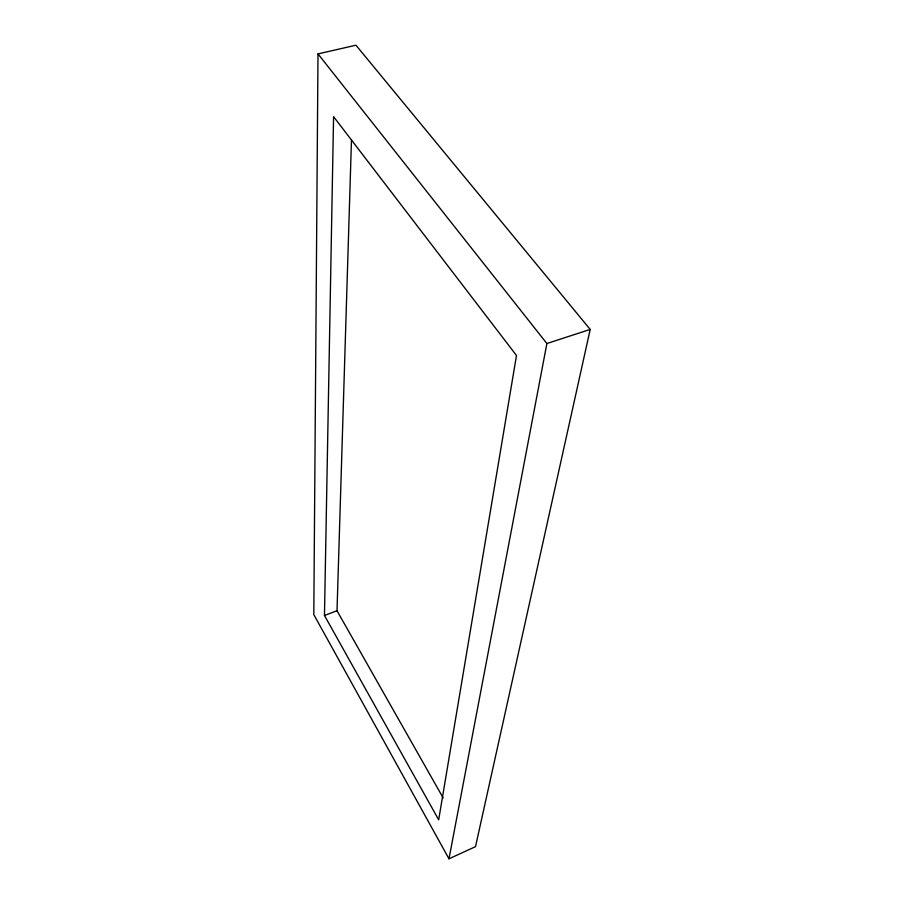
<?xml version="1.0" encoding="UTF-8"?>
<svg xmlns="http://www.w3.org/2000/svg" width="904" height="904" viewBox="0 0 904 904"><rect width="100%" height="100%" fill="white"/><g stroke="black" fill="none" stroke-linecap="round" stroke-linejoin="round"><path stroke-width="1.36" d="M318.005 53.912L313.801 614.607L448.983 858.8L475.504 846.664L590.199 329.429L355.939 45.2L318.005 53.912L546.886 343.531L448.983 858.8M324.468 615.488L333.576 116.661L516.489 355.487L438.677 819.804L324.468 615.488L337.011 610.754L351.464 140.199M546.886 343.531L590.199 329.429M337.011 610.754L443.129 797.893"/></g></svg>
